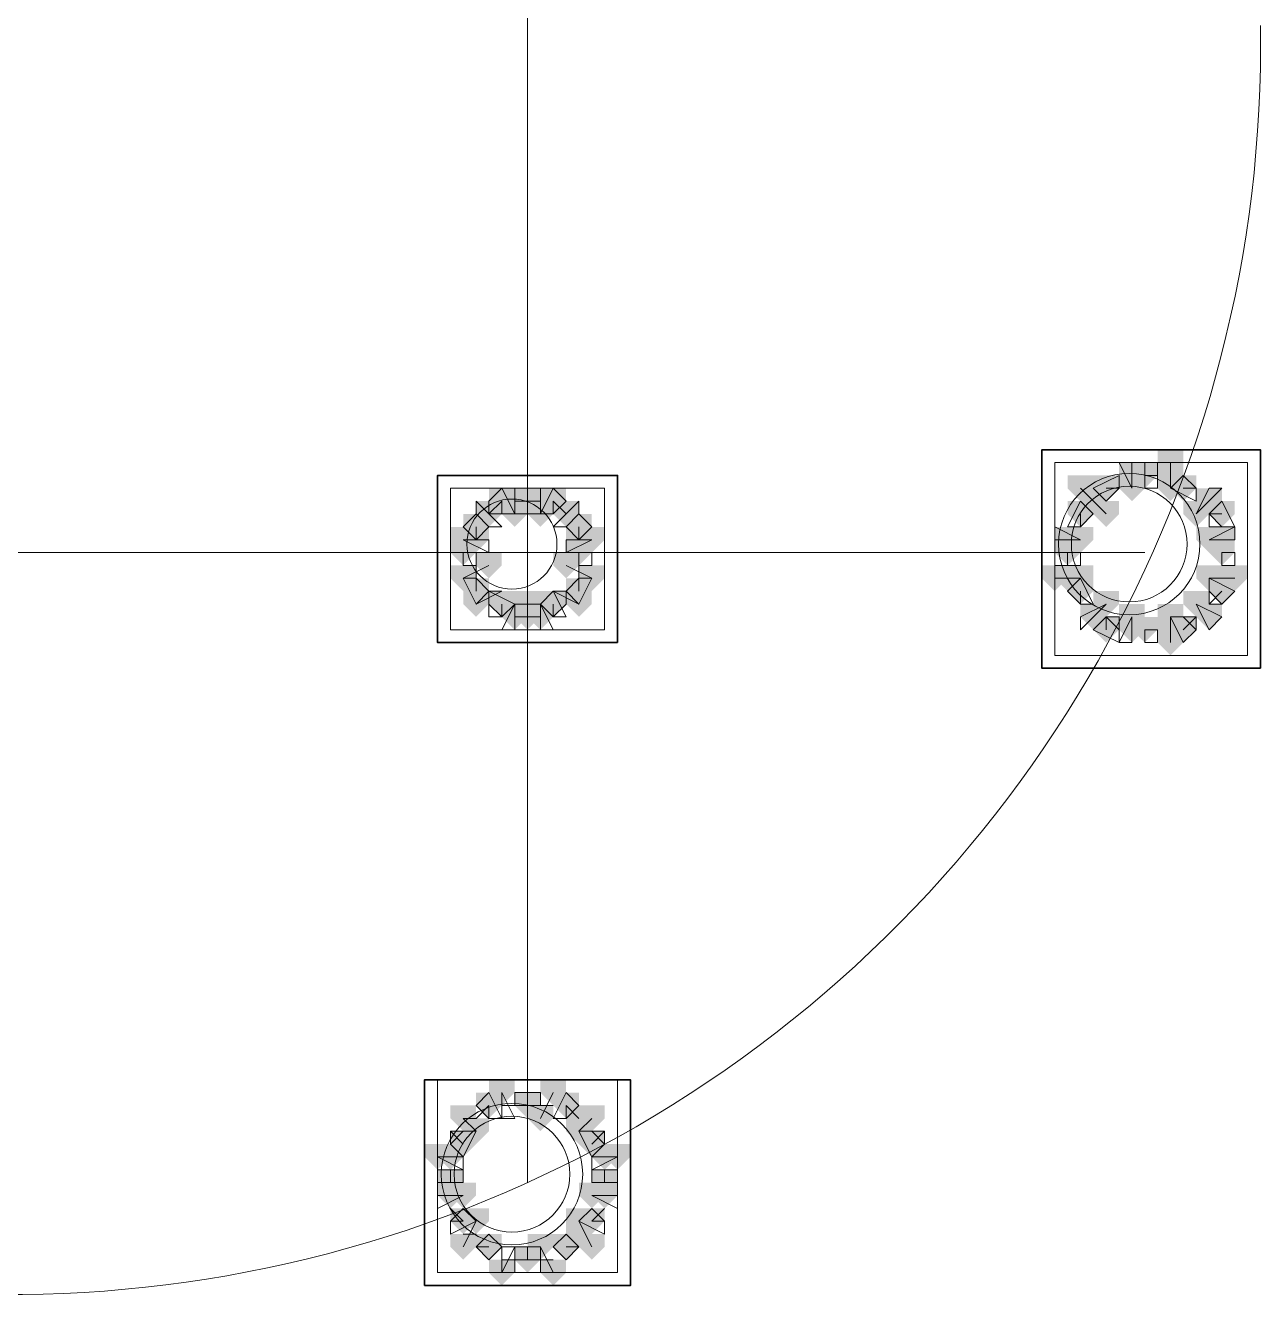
# Model space of a CAD drawing. Header units: millimetres. Extents: x 2315 to 4619, y 1334 to 1897.
# Drawn here: x 3556.15 to 3562.02, y 1548.68 to 1554.71 of the extents above; entities that cross this region are included whole.
import ezdxf

# ---------------------------------------------------------------- set-up
doc = ezdxf.new("R2010")
doc.units = ezdxf.units.MM
for name, color, linetype, true_color in [('PDF_10', 7, 'Continuous', 0x00b85c), ('PDF_AXIS', 7, 'Continuous', 0x00b85c), ('PDF_柱构件', 7, 'Continuous', 0x00b85c), ('PDF_转运站初步方案', 7, 'Continuous', 0x00b85c)]:
    doc.layers.add(name, color=color, linetype=linetype, true_color=true_color)
doc.layers.add('PDF_中心线层', color=1, linetype='Continuous')
doc.layers.add('PDF_粗实线层', color=7, linetype='Continuous')

msp = doc.modelspace()

# ---------------------------------------------------------------- hatches: boundary and pattern name
at = {"layer": 'PDF_10', "transparency": 33554559}
for points in [[(3561.4666, 1552.6298), (3561.4056, 1552.6298), (3561.4056, 1552.5687), (3561.4666, 1552.5076), (3561.5277, 1552.5687), (3561.5277, 1552.6298)], [(3561.4666, 1552.6298), (3561.4056, 1552.6298), (3561.4056, 1552.5687), (3561.4666, 1552.5076), (3561.5277, 1552.5687), (3561.5277, 1552.6298)], [(3561.2834, 1552.5687), (3561.2223, 1552.5687), (3561.2223, 1552.5076), (3561.2834, 1552.4466), (3561.3445, 1552.5076), (3561.3445, 1552.5687)], [(3561.2834, 1552.5687), (3561.2223, 1552.5687), (3561.2223, 1552.5076), (3561.2834, 1552.4466), (3561.3445, 1552.5076), (3561.3445, 1552.5687)], [(3561.2834, 1552.5687), (3561.2223, 1552.5687), (3561.2223, 1552.5076), (3561.2834, 1552.4466), (3561.3445, 1552.5076), (3561.3445, 1552.5687)], [(3561.6499, 1552.5687), (3561.5888, 1552.5687), (3561.5888, 1552.5076), (3561.6499, 1552.4466), (3561.711, 1552.5076), (3561.711, 1552.5687)], [(3561.6499, 1552.5687), (3561.5888, 1552.5687), (3561.5888, 1552.5076), (3561.6499, 1552.4466), (3561.711, 1552.5076), (3561.711, 1552.5687)], [(3558.4126, 1552.5076), (3558.3515, 1552.5076), (3558.3515, 1552.4466), (3558.4126, 1552.3855), (3558.4737, 1552.4466), (3558.4737, 1552.5076)], [(3558.4126, 1552.5076), (3558.3515, 1552.5076), (3558.3515, 1552.4466), (3558.4126, 1552.3855), (3558.4737, 1552.4466), (3558.4737, 1552.5076)], [(3558.5347, 1552.5076), (3558.4737, 1552.5076), (3558.4737, 1552.4466), (3558.5347, 1552.3855), (3558.5958, 1552.4466), (3558.5958, 1552.5076)], [(3558.5347, 1552.5076), (3558.4737, 1552.5076), (3558.4737, 1552.4466), (3558.5347, 1552.3855), (3558.5958, 1552.4466), (3558.5958, 1552.5076)], [(3558.6569, 1552.5076), (3558.5958, 1552.5076), (3558.5958, 1552.4466), (3558.6569, 1552.3855), (3558.718, 1552.4466), (3558.718, 1552.5076)], [(3558.6569, 1552.5076), (3558.5958, 1552.5076), (3558.5958, 1552.4466), (3558.6569, 1552.3855), (3558.718, 1552.4466), (3558.718, 1552.5076)], [(3561.1612, 1552.4466), (3561.1001, 1552.4466), (3561.1001, 1552.3855), (3561.1612, 1552.3244), (3561.2223, 1552.3855), (3561.2223, 1552.4466)], [(3561.1612, 1552.4466), (3561.1001, 1552.4466), (3561.1001, 1552.3855), (3561.1612, 1552.3244), (3561.2223, 1552.3855), (3561.2223, 1552.4466)], [(3561.1612, 1552.4466), (3561.1001, 1552.4466), (3561.1001, 1552.3855), (3561.1612, 1552.3244), (3561.2223, 1552.3855), (3561.2223, 1552.4466)], [(3561.8331, 1552.4466), (3561.772, 1552.4466), (3561.772, 1552.3855), (3561.8331, 1552.3244), (3561.8942, 1552.3855), (3561.8942, 1552.4466)], [(3561.8331, 1552.4466), (3561.772, 1552.4466), (3561.772, 1552.3855), (3561.8331, 1552.3244), (3561.8942, 1552.3855), (3561.8942, 1552.4466)], [(3558.2904, 1552.3855), (3558.2293, 1552.3855), (3558.2293, 1552.3244), (3558.2904, 1552.2633), (3558.3515, 1552.3244), (3558.3515, 1552.3855)], [(3558.2904, 1552.3855), (3558.2293, 1552.3855), (3558.2293, 1552.3244), (3558.2904, 1552.2633), (3558.3515, 1552.3244), (3558.3515, 1552.3855)], [(3558.2904, 1552.3855), (3558.2293, 1552.3855), (3558.2293, 1552.3244), (3558.2904, 1552.2633), (3558.3515, 1552.3244), (3558.3515, 1552.3855)], [(3558.7791, 1552.3855), (3558.718, 1552.3855), (3558.718, 1552.3244), (3558.7791, 1552.2633), (3558.8401, 1552.3244), (3558.8401, 1552.3855)], [(3558.7791, 1552.3855), (3558.718, 1552.3855), (3558.718, 1552.3244), (3558.7791, 1552.2633), (3558.8401, 1552.3244), (3558.8401, 1552.3855)], [(3558.7791, 1552.3855), (3558.718, 1552.3855), (3558.718, 1552.3244), (3558.7791, 1552.2633), (3558.8401, 1552.3244), (3558.8401, 1552.3855)], [(3558.2293, 1552.2633), (3558.1683, 1552.2633), (3558.1683, 1552.2022), (3558.2293, 1552.1412), (3558.2904, 1552.2022), (3558.2904, 1552.2633)], [(3558.2293, 1552.2633), (3558.1683, 1552.2633), (3558.1683, 1552.2022), (3558.2293, 1552.1412), (3558.2904, 1552.2022), (3558.2904, 1552.2633)], [(3558.7791, 1552.2633), (3558.718, 1552.2633), (3558.718, 1552.2022), (3558.7791, 1552.1412), (3558.8401, 1552.2022), (3558.8401, 1552.2633)], [(3558.7791, 1552.2633), (3558.718, 1552.2633), (3558.718, 1552.2022), (3558.7791, 1552.1412), (3558.8401, 1552.2022), (3558.8401, 1552.2633)], [(3561.1001, 1552.2633), (3561.0391, 1552.2633), (3561.0391, 1552.2022), (3561.1001, 1552.1412), (3561.1612, 1552.2022), (3561.1612, 1552.2633)], [(3561.1001, 1552.2633), (3561.0391, 1552.2633), (3561.0391, 1552.2022), (3561.1001, 1552.1412), (3561.1612, 1552.2022), (3561.1612, 1552.2633)], [(3561.8331, 1552.2633), (3561.772, 1552.2633), (3561.772, 1552.2022), (3561.8331, 1552.1412), (3561.8942, 1552.2022), (3561.8942, 1552.2633)], [(3561.8331, 1552.2633), (3561.772, 1552.2633), (3561.772, 1552.2022), (3561.8331, 1552.1412), (3561.8942, 1552.2022), (3561.8942, 1552.2633)], [(3558.2904, 1552.0801), (3558.2293, 1552.0801), (3558.2293, 1552.019), (3558.2904, 1551.9579), (3558.3515, 1552.019), (3558.3515, 1552.0801)], [(3558.2904, 1552.0801), (3558.2293, 1552.0801), (3558.2293, 1552.019), (3558.2904, 1551.9579), (3558.3515, 1552.019), (3558.3515, 1552.0801)], [(3558.7791, 1552.0801), (3558.718, 1552.0801), (3558.718, 1552.019), (3558.7791, 1551.9579), (3558.8401, 1552.019), (3558.8401, 1552.0801)], [(3558.7791, 1552.0801), (3558.718, 1552.0801), (3558.718, 1552.019), (3558.7791, 1551.9579), (3558.8401, 1552.019), (3558.8401, 1552.0801)], [(3561.1612, 1552.0801), (3561.1001, 1552.0801), (3561.1001, 1552.019), (3561.1612, 1551.9579), (3561.2223, 1552.019), (3561.2223, 1552.0801)], [(3561.1612, 1552.0801), (3561.1001, 1552.0801), (3561.1001, 1552.019), (3561.1612, 1551.9579), (3561.2223, 1552.019), (3561.2223, 1552.0801)], [(3561.8331, 1552.0801), (3561.772, 1552.0801), (3561.772, 1552.019), (3561.8331, 1551.9579), (3561.8942, 1552.019), (3561.8942, 1552.0801)], [(3561.8331, 1552.0801), (3561.772, 1552.0801), (3561.772, 1552.019), (3561.8331, 1551.9579), (3561.8942, 1552.019), (3561.8942, 1552.0801)], [(3558.4126, 1552.019), (3558.3515, 1552.019), (3558.3515, 1551.9579), (3558.4126, 1551.8968), (3558.4737, 1551.9579), (3558.4737, 1552.019)], [(3558.4126, 1552.019), (3558.3515, 1552.019), (3558.3515, 1551.9579), (3558.4126, 1551.8968), (3558.4737, 1551.9579), (3558.4737, 1552.019)], [(3558.6569, 1552.019), (3558.5958, 1552.019), (3558.5958, 1551.9579), (3558.6569, 1551.8968), (3558.718, 1551.9579), (3558.718, 1552.019)], [(3558.6569, 1552.019), (3558.5958, 1552.019), (3558.5958, 1551.9579), (3558.6569, 1551.8968), (3558.718, 1551.9579), (3558.718, 1552.019)], [(3558.5347, 1551.9579), (3558.4737, 1551.9579), (3558.4737, 1551.8968), (3558.5347, 1551.8357), (3558.5958, 1551.8968), (3558.5958, 1551.9579)], [(3558.5347, 1551.9579), (3558.4737, 1551.9579), (3558.4737, 1551.8968), (3558.5347, 1551.8357), (3558.5958, 1551.8968), (3558.5958, 1551.9579)], [(3561.2834, 1551.8968), (3561.2223, 1551.8968), (3561.2223, 1551.8357), (3561.2834, 1551.7747), (3561.3445, 1551.8357), (3561.3445, 1551.8968)], [(3561.2834, 1551.8968), (3561.2223, 1551.8968), (3561.2223, 1551.8357), (3561.2834, 1551.7747), (3561.3445, 1551.8357), (3561.3445, 1551.8968)], [(3561.4666, 1551.8968), (3561.4056, 1551.8968), (3561.4056, 1551.8357), (3561.4666, 1551.7747), (3561.5277, 1551.8357), (3561.5277, 1551.8968)], [(3561.4666, 1551.8968), (3561.4056, 1551.8968), (3561.4056, 1551.8357), (3561.4666, 1551.7747), (3561.5277, 1551.8357), (3561.5277, 1551.8968)], [(3561.6499, 1551.8968), (3561.5888, 1551.8968), (3561.5888, 1551.8357), (3561.6499, 1551.7747), (3561.711, 1551.8357), (3561.711, 1551.8968)], [(3561.6499, 1551.8968), (3561.5888, 1551.8968), (3561.5888, 1551.8357), (3561.6499, 1551.7747), (3561.711, 1551.8357), (3561.711, 1551.8968)], [(3558.3515, 1549.6368), (3558.2904, 1549.6368), (3558.2904, 1549.5757), (3558.3515, 1549.5147), (3558.4126, 1549.5757), (3558.4126, 1549.6368)], [(3558.3515, 1549.6368), (3558.2904, 1549.6368), (3558.2904, 1549.5757), (3558.3515, 1549.5147), (3558.4126, 1549.5757), (3558.4126, 1549.6368)], [(3558.5347, 1549.6368), (3558.4737, 1549.6368), (3558.4737, 1549.5757), (3558.5347, 1549.5147), (3558.5958, 1549.5757), (3558.5958, 1549.6368)], [(3558.5347, 1549.6368), (3558.4737, 1549.6368), (3558.4737, 1549.5757), (3558.5347, 1549.5147), (3558.5958, 1549.5757), (3558.5958, 1549.6368)], [(3558.718, 1549.6368), (3558.6569, 1549.6368), (3558.6569, 1549.5757), (3558.718, 1549.5147), (3558.7791, 1549.5757), (3558.7791, 1549.6368)], [(3558.718, 1549.6368), (3558.6569, 1549.6368), (3558.6569, 1549.5757), (3558.718, 1549.5147), (3558.7791, 1549.5757), (3558.7791, 1549.6368)], [(3558.2293, 1549.4536), (3558.1683, 1549.4536), (3558.1683, 1549.3925), (3558.2293, 1549.3314), (3558.2904, 1549.3925), (3558.2904, 1549.4536)], [(3558.2293, 1549.4536), (3558.1683, 1549.4536), (3558.1683, 1549.3925), (3558.2293, 1549.3314), (3558.2904, 1549.3925), (3558.2904, 1549.4536)], [(3558.8401, 1549.4536), (3558.7791, 1549.4536), (3558.7791, 1549.3925), (3558.8401, 1549.3314), (3558.9012, 1549.3925), (3558.9012, 1549.4536)], [(3558.8401, 1549.4536), (3558.7791, 1549.4536), (3558.7791, 1549.3925), (3558.8401, 1549.3314), (3558.9012, 1549.3925), (3558.9012, 1549.4536)], [(3558.1683, 1549.2703), (3558.1072, 1549.2703), (3558.1072, 1549.2093), (3558.1683, 1549.1482), (3558.2293, 1549.2093), (3558.2293, 1549.2703)], [(3558.1683, 1549.2703), (3558.1072, 1549.2703), (3558.1072, 1549.2093), (3558.1683, 1549.1482), (3558.2293, 1549.2093), (3558.2293, 1549.2703)], [(3558.9012, 1549.2703), (3558.8401, 1549.2703), (3558.8401, 1549.2093), (3558.9012, 1549.1482), (3558.9623, 1549.2093), (3558.9623, 1549.2703)], [(3558.9012, 1549.2703), (3558.8401, 1549.2703), (3558.8401, 1549.2093), (3558.9012, 1549.1482), (3558.9623, 1549.2093), (3558.9623, 1549.2703)], [(3558.2293, 1549.0871), (3558.1683, 1549.0871), (3558.1683, 1549.026), (3558.2293, 1548.9649), (3558.2904, 1549.026), (3558.2904, 1549.0871)], [(3558.2293, 1549.0871), (3558.1683, 1549.0871), (3558.1683, 1549.026), (3558.2293, 1548.9649), (3558.2904, 1549.026), (3558.2904, 1549.0871)], [(3558.8401, 1549.0871), (3558.7791, 1549.0871), (3558.7791, 1549.026), (3558.8401, 1548.9649), (3558.9012, 1549.026), (3558.9012, 1549.0871)], [(3558.8401, 1549.0871), (3558.7791, 1549.0871), (3558.7791, 1549.026), (3558.8401, 1548.9649), (3558.9012, 1549.026), (3558.9012, 1549.0871)], [(3558.3515, 1548.9649), (3558.2904, 1548.9649), (3558.2904, 1548.9039), (3558.3515, 1548.8428), (3558.4126, 1548.9039), (3558.4126, 1548.9649)], [(3558.3515, 1548.9649), (3558.2904, 1548.9649), (3558.2904, 1548.9039), (3558.3515, 1548.8428), (3558.4126, 1548.9039), (3558.4126, 1548.9649)], [(3558.3515, 1548.9649), (3558.2904, 1548.9649), (3558.2904, 1548.9039), (3558.3515, 1548.8428), (3558.4126, 1548.9039), (3558.4126, 1548.9649)], [(3558.718, 1548.9649), (3558.6569, 1548.9649), (3558.6569, 1548.9039), (3558.718, 1548.8428), (3558.7791, 1548.9039), (3558.7791, 1548.9649)], [(3558.718, 1548.9649), (3558.6569, 1548.9649), (3558.6569, 1548.9039), (3558.718, 1548.8428), (3558.7791, 1548.9039), (3558.7791, 1548.9649)], [(3558.718, 1548.9649), (3558.6569, 1548.9649), (3558.6569, 1548.9039), (3558.718, 1548.8428), (3558.7791, 1548.9039), (3558.7791, 1548.9649)], [(3558.5347, 1548.9039), (3558.4737, 1548.9039), (3558.4737, 1548.8428), (3558.5347, 1548.7817), (3558.5958, 1548.8428), (3558.5958, 1548.9039)], [(3558.5347, 1548.9039), (3558.4737, 1548.9039), (3558.4737, 1548.8428), (3558.5347, 1548.7817), (3558.5958, 1548.8428), (3558.5958, 1548.9039)]]:
    msp.add_hatch(color=256, dxfattribs=at).paths.add_polyline_path(points)
at = {"layer": 'PDF_柱构件', "transparency": 33554559}
for points in [[(3561.5888, 1552.6909), (3561.5277, 1552.6909), (3561.5277, 1552.6298), (3561.5888, 1552.5687), (3561.6499, 1552.6298), (3561.6499, 1552.6909)], [(3561.4056, 1552.6298), (3561.3445, 1552.6298), (3561.3445, 1552.5687), (3561.4056, 1552.5076), (3561.4666, 1552.5687), (3561.4666, 1552.6298)], [(3561.5888, 1552.6298), (3561.5277, 1552.6298), (3561.5277, 1552.5687), (3561.5888, 1552.5076), (3561.6499, 1552.5687), (3561.6499, 1552.6298)], [(3561.1612, 1552.5687), (3561.1001, 1552.5687), (3561.1001, 1552.5076), (3561.1612, 1552.4466), (3561.2223, 1552.5076), (3561.2223, 1552.5687)], [(3561.4056, 1552.5687), (3561.3445, 1552.5687), (3561.3445, 1552.5076), (3561.4056, 1552.4466), (3561.4666, 1552.5076), (3561.4666, 1552.5687)], [(3561.5888, 1552.5687), (3561.5277, 1552.5687), (3561.5277, 1552.5076), (3561.5888, 1552.4466), (3561.6499, 1552.5076), (3561.6499, 1552.5687)], [(3558.4737, 1552.5076), (3558.4126, 1552.5076), (3558.4126, 1552.4466), (3558.4737, 1552.3855), (3558.5347, 1552.4466), (3558.5347, 1552.5076)], [(3558.5958, 1552.5076), (3558.5347, 1552.5076), (3558.5347, 1552.4466), (3558.5958, 1552.3855), (3558.6569, 1552.4466), (3558.6569, 1552.5076)], [(3561.2223, 1552.5076), (3561.1612, 1552.5076), (3561.1612, 1552.4466), (3561.2223, 1552.3855), (3561.2834, 1552.4466), (3561.2834, 1552.5076)], [(3561.772, 1552.5076), (3561.711, 1552.5076), (3561.711, 1552.4466), (3561.772, 1552.3855), (3561.8331, 1552.4466), (3561.8331, 1552.5076)], [(3558.3515, 1552.4466), (3558.2904, 1552.4466), (3558.2904, 1552.3855), (3558.3515, 1552.3244), (3558.4126, 1552.3855), (3558.4126, 1552.4466)], [(3558.4737, 1552.4466), (3558.4126, 1552.4466), (3558.4126, 1552.3855), (3558.4737, 1552.3244), (3558.5347, 1552.3855), (3558.5347, 1552.4466)], [(3558.5958, 1552.4466), (3558.5347, 1552.4466), (3558.5347, 1552.3855), (3558.5958, 1552.3244), (3558.6569, 1552.3855), (3558.6569, 1552.4466)], [(3558.718, 1552.4466), (3558.6569, 1552.4466), (3558.6569, 1552.3855), (3558.718, 1552.3244), (3558.7791, 1552.3855), (3558.7791, 1552.4466)], [(3561.2834, 1552.4466), (3561.2223, 1552.4466), (3561.2223, 1552.3855), (3561.2834, 1552.3244), (3561.3445, 1552.3855), (3561.3445, 1552.4466)], [(3561.711, 1552.4466), (3561.6499, 1552.4466), (3561.6499, 1552.3855), (3561.711, 1552.3244), (3561.772, 1552.3855), (3561.772, 1552.4466)], [(3558.2293, 1552.3244), (3558.1683, 1552.3244), (3558.1683, 1552.2633), (3558.2293, 1552.2022), (3558.2904, 1552.2633), (3558.2904, 1552.3244)], [(3558.2904, 1552.3244), (3558.2293, 1552.3244), (3558.2293, 1552.2633), (3558.2904, 1552.2022), (3558.3515, 1552.2633), (3558.3515, 1552.3244)], [(3558.7791, 1552.3244), (3558.718, 1552.3244), (3558.718, 1552.2633), (3558.7791, 1552.2022), (3558.8401, 1552.2633), (3558.8401, 1552.3244)], [(3558.8401, 1552.3244), (3558.7791, 1552.3244), (3558.7791, 1552.2633), (3558.8401, 1552.2022), (3558.9012, 1552.2633), (3558.9012, 1552.3244)], [(3561.1001, 1552.3244), (3561.0391, 1552.3244), (3561.0391, 1552.2633), (3561.1001, 1552.2022), (3561.1612, 1552.2633), (3561.1612, 1552.3244)], [(3561.1612, 1552.3244), (3561.1001, 1552.3244), (3561.1001, 1552.2633), (3561.1612, 1552.2022), (3561.2223, 1552.2633), (3561.2223, 1552.3244)], [(3561.772, 1552.3244), (3561.711, 1552.3244), (3561.711, 1552.2633), (3561.772, 1552.2022), (3561.8331, 1552.2633), (3561.8331, 1552.3244)], [(3561.8331, 1552.3244), (3561.772, 1552.3244), (3561.772, 1552.2633), (3561.8331, 1552.2022), (3561.8942, 1552.2633), (3561.8942, 1552.3244)], [(3558.3515, 1552.2022), (3558.2904, 1552.2022), (3558.2904, 1552.1412), (3558.3515, 1552.0801), (3558.4126, 1552.1412), (3558.4126, 1552.2022)], [(3558.718, 1552.2022), (3558.6569, 1552.2022), (3558.6569, 1552.1412), (3558.718, 1552.0801), (3558.7791, 1552.1412), (3558.7791, 1552.2022)], [(3558.2293, 1552.1412), (3558.1683, 1552.1412), (3558.1683, 1552.0801), (3558.2293, 1552.019), (3558.2904, 1552.0801), (3558.2904, 1552.1412)], [(3558.8401, 1552.1412), (3558.7791, 1552.1412), (3558.7791, 1552.0801), (3558.8401, 1552.019), (3558.9012, 1552.0801), (3558.9012, 1552.1412)], [(3561.0391, 1552.1412), (3560.978, 1552.1412), (3560.978, 1552.0801), (3561.0391, 1552.019), (3561.1001, 1552.0801), (3561.1001, 1552.1412)], [(3561.1001, 1552.1412), (3561.0391, 1552.1412), (3561.0391, 1552.0801), (3561.1001, 1552.019), (3561.1612, 1552.0801), (3561.1612, 1552.1412)], [(3561.1612, 1552.1412), (3561.1001, 1552.1412), (3561.1001, 1552.0801), (3561.1612, 1552.019), (3561.2223, 1552.0801), (3561.2223, 1552.1412)], [(3561.772, 1552.1412), (3561.711, 1552.1412), (3561.711, 1552.0801), (3561.772, 1552.019), (3561.8331, 1552.0801), (3561.8331, 1552.1412)], [(3561.8331, 1552.1412), (3561.772, 1552.1412), (3561.772, 1552.0801), (3561.8331, 1552.019), (3561.8942, 1552.0801), (3561.8942, 1552.1412)], [(3561.8942, 1552.1412), (3561.8331, 1552.1412), (3561.8331, 1552.0801), (3561.8942, 1552.019), (3561.9553, 1552.0801), (3561.9553, 1552.1412)], [(3558.2904, 1552.019), (3558.2293, 1552.019), (3558.2293, 1551.9579), (3558.2904, 1551.8968), (3558.3515, 1551.9579), (3558.3515, 1552.019)], [(3558.4737, 1552.019), (3558.4126, 1552.019), (3558.4126, 1551.9579), (3558.4737, 1551.8968), (3558.5347, 1551.9579), (3558.5347, 1552.019)], [(3558.5958, 1552.019), (3558.5347, 1552.019), (3558.5347, 1551.9579), (3558.5958, 1551.8968), (3558.6569, 1551.9579), (3558.6569, 1552.019)], [(3558.7791, 1552.019), (3558.718, 1552.019), (3558.718, 1551.9579), (3558.7791, 1551.8968), (3558.8401, 1551.9579), (3558.8401, 1552.019)], [(3561.2834, 1552.019), (3561.2223, 1552.019), (3561.2223, 1551.9579), (3561.2834, 1551.8968), (3561.3445, 1551.9579), (3561.3445, 1552.019)], [(3561.711, 1552.019), (3561.6499, 1552.019), (3561.6499, 1551.9579), (3561.711, 1551.8968), (3561.772, 1551.9579), (3561.772, 1552.019)], [(3558.4737, 1551.9579), (3558.4126, 1551.9579), (3558.4126, 1551.8968), (3558.4737, 1551.8357), (3558.5347, 1551.8968), (3558.5347, 1551.9579)], [(3558.5958, 1551.9579), (3558.5347, 1551.9579), (3558.5347, 1551.8968), (3558.5958, 1551.8357), (3558.6569, 1551.8968), (3558.6569, 1551.9579)], [(3561.2223, 1551.9579), (3561.1612, 1551.9579), (3561.1612, 1551.8968), (3561.2223, 1551.8357), (3561.2834, 1551.8968), (3561.2834, 1551.9579)], [(3561.4056, 1551.9579), (3561.3445, 1551.9579), (3561.3445, 1551.8968), (3561.4056, 1551.8357), (3561.4666, 1551.8968), (3561.4666, 1551.9579)], [(3561.5888, 1551.9579), (3561.5277, 1551.9579), (3561.5277, 1551.8968), (3561.5888, 1551.8357), (3561.6499, 1551.8968), (3561.6499, 1551.9579)], [(3561.772, 1551.9579), (3561.711, 1551.9579), (3561.711, 1551.8968), (3561.772, 1551.8357), (3561.8331, 1551.8968), (3561.8331, 1551.9579)], [(3561.4056, 1551.8968), (3561.3445, 1551.8968), (3561.3445, 1551.8357), (3561.4056, 1551.7747), (3561.4666, 1551.8357), (3561.4666, 1551.8968)], [(3561.5888, 1551.8968), (3561.5277, 1551.8968), (3561.5277, 1551.8357), (3561.5888, 1551.7747), (3561.6499, 1551.8357), (3561.6499, 1551.8968)], [(3561.5888, 1551.8357), (3561.5277, 1551.8357), (3561.5277, 1551.7747), (3561.5888, 1551.7136), (3561.6499, 1551.7747), (3561.6499, 1551.8357)], [(3558.4126, 1549.6979), (3558.3515, 1549.6979), (3558.3515, 1549.6368), (3558.4126, 1549.5757), (3558.4737, 1549.6368), (3558.4737, 1549.6979)], [(3558.6569, 1549.6979), (3558.5958, 1549.6979), (3558.5958, 1549.6368), (3558.6569, 1549.5757), (3558.718, 1549.6368), (3558.718, 1549.6979)], [(3558.2293, 1549.5757), (3558.1683, 1549.5757), (3558.1683, 1549.5147), (3558.2293, 1549.4536), (3558.2904, 1549.5147), (3558.2904, 1549.5757)], [(3558.5958, 1549.5757), (3558.5347, 1549.5757), (3558.5347, 1549.5147), (3558.5958, 1549.4536), (3558.6569, 1549.5147), (3558.6569, 1549.5757)], [(3558.7791, 1549.5757), (3558.718, 1549.5757), (3558.718, 1549.5147), (3558.7791, 1549.4536), (3558.8401, 1549.5147), (3558.8401, 1549.5757)], [(3558.8401, 1549.5757), (3558.7791, 1549.5757), (3558.7791, 1549.5147), (3558.8401, 1549.4536), (3558.9012, 1549.5147), (3558.9012, 1549.5757)], [(3558.2904, 1549.5147), (3558.2293, 1549.5147), (3558.2293, 1549.4536), (3558.2904, 1549.3925), (3558.3515, 1549.4536), (3558.3515, 1549.5147)], [(3558.7791, 1549.5147), (3558.718, 1549.5147), (3558.718, 1549.4536), (3558.7791, 1549.3925), (3558.8401, 1549.4536), (3558.8401, 1549.5147)], [(3558.1072, 1549.3925), (3558.0461, 1549.3925), (3558.0461, 1549.3314), (3558.1072, 1549.2703), (3558.1683, 1549.3314), (3558.1683, 1549.3925)], [(3558.1683, 1549.3925), (3558.1072, 1549.3925), (3558.1072, 1549.3314), (3558.1683, 1549.2703), (3558.2293, 1549.3314), (3558.2293, 1549.3925)], [(3558.9012, 1549.3925), (3558.8401, 1549.3925), (3558.8401, 1549.3314), (3558.9012, 1549.2703), (3558.9623, 1549.3314), (3558.9623, 1549.3925)], [(3558.9623, 1549.3925), (3558.9012, 1549.3925), (3558.9012, 1549.3314), (3558.9623, 1549.2703), (3559.0234, 1549.3314), (3559.0234, 1549.3925)], [(3558.1683, 1549.2093), (3558.1072, 1549.2093), (3558.1072, 1549.1482), (3558.1683, 1549.0871), (3558.2293, 1549.1482), (3558.2293, 1549.2093)], [(3558.2293, 1549.2093), (3558.1683, 1549.2093), (3558.1683, 1549.1482), (3558.2293, 1549.0871), (3558.2904, 1549.1482), (3558.2904, 1549.2093)], [(3558.8401, 1549.2093), (3558.7791, 1549.2093), (3558.7791, 1549.1482), (3558.8401, 1549.0871), (3558.9012, 1549.1482), (3558.9012, 1549.2093)], [(3558.9012, 1549.2093), (3558.8401, 1549.2093), (3558.8401, 1549.1482), (3558.9012, 1549.0871), (3558.9623, 1549.1482), (3558.9623, 1549.2093)], [(3558.2904, 1549.0871), (3558.2293, 1549.0871), (3558.2293, 1549.026), (3558.2904, 1548.9649), (3558.3515, 1549.026), (3558.3515, 1549.0871)], [(3558.7791, 1549.0871), (3558.718, 1549.0871), (3558.718, 1549.026), (3558.7791, 1548.9649), (3558.8401, 1549.026), (3558.8401, 1549.0871)], [(3558.7791, 1549.026), (3558.718, 1549.026), (3558.718, 1548.9649), (3558.7791, 1548.9039), (3558.8401, 1548.9649), (3558.8401, 1549.026)], [(3558.2293, 1548.9649), (3558.1683, 1548.9649), (3558.1683, 1548.9039), (3558.2293, 1548.8428), (3558.2904, 1548.9039), (3558.2904, 1548.9649)], [(3558.5958, 1548.9649), (3558.5347, 1548.9649), (3558.5347, 1548.9039), (3558.5958, 1548.8428), (3558.6569, 1548.9039), (3558.6569, 1548.9649)], [(3558.8401, 1548.9649), (3558.7791, 1548.9649), (3558.7791, 1548.9039), (3558.8401, 1548.8428), (3558.9012, 1548.9039), (3558.9012, 1548.9649)], [(3558.4126, 1548.8428), (3558.3515, 1548.8428), (3558.3515, 1548.7817), (3558.4126, 1548.7206), (3558.4737, 1548.7817), (3558.4737, 1548.8428)], [(3558.6569, 1548.8428), (3558.5958, 1548.8428), (3558.5958, 1548.7817), (3558.6569, 1548.7206), (3558.718, 1548.7817), (3558.718, 1548.8428)]]:
    msp.add_hatch(color=256, dxfattribs=at).paths.add_polyline_path(points)
at = {"layer": 'PDF_转运站初步方案', "transparency": 33554559}
for points in [[(3561.4666, 1552.6298), (3561.4056, 1552.6298), (3561.4056, 1552.5687), (3561.4666, 1552.5076), (3561.5277, 1552.5687), (3561.5277, 1552.6298)], [(3561.4666, 1552.6298), (3561.4056, 1552.6298), (3561.4056, 1552.5687), (3561.4666, 1552.5076), (3561.5277, 1552.5687), (3561.5277, 1552.6298)], [(3561.2834, 1552.5687), (3561.2223, 1552.5687), (3561.2223, 1552.5076), (3561.2834, 1552.4466), (3561.3445, 1552.5076), (3561.3445, 1552.5687)], [(3561.2834, 1552.5687), (3561.2223, 1552.5687), (3561.2223, 1552.5076), (3561.2834, 1552.4466), (3561.3445, 1552.5076), (3561.3445, 1552.5687)], [(3561.6499, 1552.5687), (3561.5888, 1552.5687), (3561.5888, 1552.5076), (3561.6499, 1552.4466), (3561.711, 1552.5076), (3561.711, 1552.5687)], [(3561.6499, 1552.5687), (3561.5888, 1552.5687), (3561.5888, 1552.5076), (3561.6499, 1552.4466), (3561.711, 1552.5076), (3561.711, 1552.5687)], [(3558.4126, 1552.5076), (3558.3515, 1552.5076), (3558.3515, 1552.4466), (3558.4126, 1552.3855), (3558.4737, 1552.4466), (3558.4737, 1552.5076)], [(3558.4126, 1552.5076), (3558.3515, 1552.5076), (3558.3515, 1552.4466), (3558.4126, 1552.3855), (3558.4737, 1552.4466), (3558.4737, 1552.5076)], [(3558.5347, 1552.5076), (3558.4737, 1552.5076), (3558.4737, 1552.4466), (3558.5347, 1552.3855), (3558.5958, 1552.4466), (3558.5958, 1552.5076)], [(3558.5347, 1552.5076), (3558.4737, 1552.5076), (3558.4737, 1552.4466), (3558.5347, 1552.3855), (3558.5958, 1552.4466), (3558.5958, 1552.5076)], [(3558.6569, 1552.5076), (3558.5958, 1552.5076), (3558.5958, 1552.4466), (3558.6569, 1552.3855), (3558.718, 1552.4466), (3558.718, 1552.5076)], [(3558.6569, 1552.5076), (3558.5958, 1552.5076), (3558.5958, 1552.4466), (3558.6569, 1552.3855), (3558.718, 1552.4466), (3558.718, 1552.5076)], [(3561.1612, 1552.4466), (3561.1001, 1552.4466), (3561.1001, 1552.3855), (3561.1612, 1552.3244), (3561.2223, 1552.3855), (3561.2223, 1552.4466)], [(3561.1612, 1552.4466), (3561.1001, 1552.4466), (3561.1001, 1552.3855), (3561.1612, 1552.3244), (3561.2223, 1552.3855), (3561.2223, 1552.4466)], [(3561.8331, 1552.4466), (3561.772, 1552.4466), (3561.772, 1552.3855), (3561.8331, 1552.3244), (3561.8942, 1552.3855), (3561.8942, 1552.4466)], [(3561.8331, 1552.4466), (3561.772, 1552.4466), (3561.772, 1552.3855), (3561.8331, 1552.3244), (3561.8942, 1552.3855), (3561.8942, 1552.4466)], [(3558.2904, 1552.3855), (3558.2293, 1552.3855), (3558.2293, 1552.3244), (3558.2904, 1552.2633), (3558.3515, 1552.3244), (3558.3515, 1552.3855)], [(3558.2904, 1552.3855), (3558.2293, 1552.3855), (3558.2293, 1552.3244), (3558.2904, 1552.2633), (3558.3515, 1552.3244), (3558.3515, 1552.3855)], [(3558.7791, 1552.3855), (3558.718, 1552.3855), (3558.718, 1552.3244), (3558.7791, 1552.2633), (3558.8401, 1552.3244), (3558.8401, 1552.3855)], [(3558.7791, 1552.3855), (3558.718, 1552.3855), (3558.718, 1552.3244), (3558.7791, 1552.2633), (3558.8401, 1552.3244), (3558.8401, 1552.3855)], [(3558.2293, 1552.2633), (3558.1683, 1552.2633), (3558.1683, 1552.2022), (3558.2293, 1552.1412), (3558.2904, 1552.2022), (3558.2904, 1552.2633)], [(3558.2293, 1552.2633), (3558.1683, 1552.2633), (3558.1683, 1552.2022), (3558.2293, 1552.1412), (3558.2904, 1552.2022), (3558.2904, 1552.2633)], [(3558.7791, 1552.2633), (3558.718, 1552.2633), (3558.718, 1552.2022), (3558.7791, 1552.1412), (3558.8401, 1552.2022), (3558.8401, 1552.2633)], [(3558.7791, 1552.2633), (3558.718, 1552.2633), (3558.718, 1552.2022), (3558.7791, 1552.1412), (3558.8401, 1552.2022), (3558.8401, 1552.2633)], [(3561.1001, 1552.2633), (3561.0391, 1552.2633), (3561.0391, 1552.2022), (3561.1001, 1552.1412), (3561.1612, 1552.2022), (3561.1612, 1552.2633)], [(3561.1001, 1552.2633), (3561.0391, 1552.2633), (3561.0391, 1552.2022), (3561.1001, 1552.1412), (3561.1612, 1552.2022), (3561.1612, 1552.2633)], [(3561.8331, 1552.2633), (3561.772, 1552.2633), (3561.772, 1552.2022), (3561.8331, 1552.1412), (3561.8942, 1552.2022), (3561.8942, 1552.2633)], [(3561.8331, 1552.2633), (3561.772, 1552.2633), (3561.772, 1552.2022), (3561.8331, 1552.1412), (3561.8942, 1552.2022), (3561.8942, 1552.2633)], [(3558.2904, 1552.0801), (3558.2293, 1552.0801), (3558.2293, 1552.019), (3558.2904, 1551.9579), (3558.3515, 1552.019), (3558.3515, 1552.0801)], [(3558.2904, 1552.0801), (3558.2293, 1552.0801), (3558.2293, 1552.019), (3558.2904, 1551.9579), (3558.3515, 1552.019), (3558.3515, 1552.0801)], [(3558.7791, 1552.0801), (3558.718, 1552.0801), (3558.718, 1552.019), (3558.7791, 1551.9579), (3558.8401, 1552.019), (3558.8401, 1552.0801)], [(3558.7791, 1552.0801), (3558.718, 1552.0801), (3558.718, 1552.019), (3558.7791, 1551.9579), (3558.8401, 1552.019), (3558.8401, 1552.0801)], [(3561.1612, 1552.0801), (3561.1001, 1552.0801), (3561.1001, 1552.019), (3561.1612, 1551.9579), (3561.2223, 1552.019), (3561.2223, 1552.0801)], [(3561.1612, 1552.0801), (3561.1001, 1552.0801), (3561.1001, 1552.019), (3561.1612, 1551.9579), (3561.2223, 1552.019), (3561.2223, 1552.0801)], [(3561.8331, 1552.0801), (3561.772, 1552.0801), (3561.772, 1552.019), (3561.8331, 1551.9579), (3561.8942, 1552.019), (3561.8942, 1552.0801)], [(3561.8331, 1552.0801), (3561.772, 1552.0801), (3561.772, 1552.019), (3561.8331, 1551.9579), (3561.8942, 1552.019), (3561.8942, 1552.0801)], [(3558.4126, 1552.019), (3558.3515, 1552.019), (3558.3515, 1551.9579), (3558.4126, 1551.8968), (3558.4737, 1551.9579), (3558.4737, 1552.019)], [(3558.4126, 1552.019), (3558.3515, 1552.019), (3558.3515, 1551.9579), (3558.4126, 1551.8968), (3558.4737, 1551.9579), (3558.4737, 1552.019)], [(3558.6569, 1552.019), (3558.5958, 1552.019), (3558.5958, 1551.9579), (3558.6569, 1551.8968), (3558.718, 1551.9579), (3558.718, 1552.019)], [(3558.6569, 1552.019), (3558.5958, 1552.019), (3558.5958, 1551.9579), (3558.6569, 1551.8968), (3558.718, 1551.9579), (3558.718, 1552.019)], [(3558.5347, 1551.9579), (3558.4737, 1551.9579), (3558.4737, 1551.8968), (3558.5347, 1551.8357), (3558.5958, 1551.8968), (3558.5958, 1551.9579)], [(3558.5347, 1551.9579), (3558.4737, 1551.9579), (3558.4737, 1551.8968), (3558.5347, 1551.8357), (3558.5958, 1551.8968), (3558.5958, 1551.9579)], [(3561.2834, 1551.8968), (3561.2223, 1551.8968), (3561.2223, 1551.8357), (3561.2834, 1551.7747), (3561.3445, 1551.8357), (3561.3445, 1551.8968)], [(3561.2834, 1551.8968), (3561.2223, 1551.8968), (3561.2223, 1551.8357), (3561.2834, 1551.7747), (3561.3445, 1551.8357), (3561.3445, 1551.8968)], [(3561.4666, 1551.8968), (3561.4056, 1551.8968), (3561.4056, 1551.8357), (3561.4666, 1551.7747), (3561.5277, 1551.8357), (3561.5277, 1551.8968)], [(3561.4666, 1551.8968), (3561.4056, 1551.8968), (3561.4056, 1551.8357), (3561.4666, 1551.7747), (3561.5277, 1551.8357), (3561.5277, 1551.8968)], [(3561.6499, 1551.8968), (3561.5888, 1551.8968), (3561.5888, 1551.8357), (3561.6499, 1551.7747), (3561.711, 1551.8357), (3561.711, 1551.8968)], [(3561.6499, 1551.8968), (3561.5888, 1551.8968), (3561.5888, 1551.8357), (3561.6499, 1551.7747), (3561.711, 1551.8357), (3561.711, 1551.8968)], [(3558.3515, 1549.6368), (3558.2904, 1549.6368), (3558.2904, 1549.5757), (3558.3515, 1549.5147), (3558.4126, 1549.5757), (3558.4126, 1549.6368)], [(3558.3515, 1549.6368), (3558.2904, 1549.6368), (3558.2904, 1549.5757), (3558.3515, 1549.5147), (3558.4126, 1549.5757), (3558.4126, 1549.6368)], [(3558.5347, 1549.6368), (3558.4737, 1549.6368), (3558.4737, 1549.5757), (3558.5347, 1549.5147), (3558.5958, 1549.5757), (3558.5958, 1549.6368)], [(3558.5347, 1549.6368), (3558.4737, 1549.6368), (3558.4737, 1549.5757), (3558.5347, 1549.5147), (3558.5958, 1549.5757), (3558.5958, 1549.6368)], [(3558.718, 1549.6368), (3558.6569, 1549.6368), (3558.6569, 1549.5757), (3558.718, 1549.5147), (3558.7791, 1549.5757), (3558.7791, 1549.6368)], [(3558.718, 1549.6368), (3558.6569, 1549.6368), (3558.6569, 1549.5757), (3558.718, 1549.5147), (3558.7791, 1549.5757), (3558.7791, 1549.6368)], [(3558.2293, 1549.4536), (3558.1683, 1549.4536), (3558.1683, 1549.3925), (3558.2293, 1549.3314), (3558.2904, 1549.3925), (3558.2904, 1549.4536)], [(3558.2293, 1549.4536), (3558.1683, 1549.4536), (3558.1683, 1549.3925), (3558.2293, 1549.3314), (3558.2904, 1549.3925), (3558.2904, 1549.4536)], [(3558.8401, 1549.4536), (3558.7791, 1549.4536), (3558.7791, 1549.3925), (3558.8401, 1549.3314), (3558.9012, 1549.3925), (3558.9012, 1549.4536)], [(3558.8401, 1549.4536), (3558.7791, 1549.4536), (3558.7791, 1549.3925), (3558.8401, 1549.3314), (3558.9012, 1549.3925), (3558.9012, 1549.4536)], [(3558.1683, 1549.2703), (3558.1072, 1549.2703), (3558.1072, 1549.2093), (3558.1683, 1549.1482), (3558.2293, 1549.2093), (3558.2293, 1549.2703)], [(3558.1683, 1549.2703), (3558.1072, 1549.2703), (3558.1072, 1549.2093), (3558.1683, 1549.1482), (3558.2293, 1549.2093), (3558.2293, 1549.2703)], [(3558.9012, 1549.2703), (3558.8401, 1549.2703), (3558.8401, 1549.2093), (3558.9012, 1549.1482), (3558.9623, 1549.2093), (3558.9623, 1549.2703)], [(3558.9012, 1549.2703), (3558.8401, 1549.2703), (3558.8401, 1549.2093), (3558.9012, 1549.1482), (3558.9623, 1549.2093), (3558.9623, 1549.2703)], [(3558.2293, 1549.0871), (3558.1683, 1549.0871), (3558.1683, 1549.026), (3558.2293, 1548.9649), (3558.2904, 1549.026), (3558.2904, 1549.0871)], [(3558.2293, 1549.0871), (3558.1683, 1549.0871), (3558.1683, 1549.026), (3558.2293, 1548.9649), (3558.2904, 1549.026), (3558.2904, 1549.0871)], [(3558.8401, 1549.0871), (3558.7791, 1549.0871), (3558.7791, 1549.026), (3558.8401, 1548.9649), (3558.9012, 1549.026), (3558.9012, 1549.0871)], [(3558.8401, 1549.0871), (3558.7791, 1549.0871), (3558.7791, 1549.026), (3558.8401, 1548.9649), (3558.9012, 1549.026), (3558.9012, 1549.0871)], [(3558.3515, 1548.9649), (3558.2904, 1548.9649), (3558.2904, 1548.9039), (3558.3515, 1548.8428), (3558.4126, 1548.9039), (3558.4126, 1548.9649)], [(3558.3515, 1548.9649), (3558.2904, 1548.9649), (3558.2904, 1548.9039), (3558.3515, 1548.8428), (3558.4126, 1548.9039), (3558.4126, 1548.9649)], [(3558.718, 1548.9649), (3558.6569, 1548.9649), (3558.6569, 1548.9039), (3558.718, 1548.8428), (3558.7791, 1548.9039), (3558.7791, 1548.9649)], [(3558.718, 1548.9649), (3558.6569, 1548.9649), (3558.6569, 1548.9039), (3558.718, 1548.8428), (3558.7791, 1548.9039), (3558.7791, 1548.9649)], [(3558.5347, 1548.9039), (3558.4737, 1548.9039), (3558.4737, 1548.8428), (3558.5347, 1548.7817), (3558.5958, 1548.8428), (3558.5958, 1548.9039)], [(3558.5347, 1548.9039), (3558.4737, 1548.9039), (3558.4737, 1548.8428), (3558.5347, 1548.7817), (3558.5958, 1548.8428), (3558.5958, 1548.9039)]]:
    msp.add_hatch(color=256, dxfattribs=at).paths.add_polyline_path(points)

# ---------------------------------------------------------------- linework, layer by layer
at = {"layer": 'PDF_10', "lineweight": 18}
for points in [[(3561.4666, 1552.5076), (3561.4666, 1552.5687), (3561.5277, 1552.5687)], [(3558.5347, 1552.4466), (3558.5347, 1552.5076)], [(3561.2834, 1552.5076), (3561.3445, 1552.5076)], [(3561.711, 1552.5076), (3561.6499, 1552.5076), (3561.711, 1552.5076)], [(3558.3515, 1552.3855), (3558.4126, 1552.4466), (3558.4126, 1552.3855)], [(3558.4737, 1552.4466), (3558.5958, 1552.4466)], [(3558.6569, 1552.3855), (3558.6569, 1552.4466), (3558.718, 1552.3855)], [(3561.1612, 1552.3244), (3561.1612, 1552.3855)], [(3561.8331, 1552.3855), (3561.772, 1552.3855), (3561.8331, 1552.3244)], [(3558.2904, 1552.2633), (3558.2904, 1552.3244)], [(3558.7791, 1552.3244), (3558.7791, 1552.2633)], [(3558.2293, 1552.1412), (3558.2293, 1552.2022), (3558.2904, 1552.2022)], [(3558.8401, 1552.2022), (3558.7791, 1552.2022), (3558.7791, 1552.1412)], [(3561.1001, 1552.1412), (3561.1001, 1552.2022), (3561.1612, 1552.2022)], [(3561.8942, 1552.2022), (3561.8331, 1552.2022), (3561.8331, 1552.1412)], [(3558.2904, 1552.019), (3558.2904, 1552.0801), (3558.2904, 1552.019)], [(3558.7791, 1552.019), (3558.7791, 1552.0801), (3558.7791, 1552.019)], [(3561.1612, 1551.9579), (3561.1612, 1552.019), (3561.1612, 1551.9579)], [(3561.8331, 1552.019), (3561.772, 1551.9579)], [(3561.772, 1552.019), (3561.8331, 1551.9579)], [(3558.4126, 1551.9579), (3558.4126, 1551.8968), (3558.3515, 1551.9579)], [(3558.5347, 1551.9579), (3558.5347, 1551.8968)], [(3558.718, 1551.9579), (3558.6569, 1551.8968), (3558.6569, 1551.9579)], [(3558.5958, 1551.8968), (3558.4737, 1551.8968)], [(3561.3445, 1551.8357), (3561.2834, 1551.8968), (3561.2834, 1551.8357)], [(3561.711, 1551.8968), (3561.6499, 1551.8357)], [(3561.6499, 1551.8968), (3561.711, 1551.8357)], [(3561.5277, 1551.8357), (3561.4666, 1551.8357), (3561.4666, 1551.7747)], [(3558.5347, 1549.5757), (3558.5347, 1549.6368)], [(3558.3515, 1549.5147), (3558.3515, 1549.5757), (3558.2904, 1549.5147)], [(3558.5958, 1549.5757), (3558.4737, 1549.5757)], [(3558.7791, 1549.5147), (3558.718, 1549.5757), (3558.718, 1549.5147)], [(3558.2293, 1549.4536), (3558.1683, 1549.3925)], [(3558.2293, 1549.3925), (3558.1683, 1549.4536)], [(3558.9012, 1549.3925), (3558.8401, 1549.4536)], [(3558.8401, 1549.3925), (3558.9012, 1549.4536)], [(3558.1683, 1549.2703), (3558.1683, 1549.2093), (3558.1072, 1549.2093)], [(3558.9623, 1549.2093), (3558.9012, 1549.2093), (3558.9012, 1549.2703)], [(3558.1683, 1549.0871), (3558.2293, 1549.026), (3558.1683, 1549.026)], [(3558.9012, 1549.026), (3558.8401, 1549.026), (3558.9012, 1549.0871)], [(3558.2904, 1548.9039), (3558.3515, 1548.9039)], [(3558.5347, 1548.9039), (3558.5347, 1548.8428)], [(3558.718, 1548.9039), (3558.7791, 1548.9039)], [(3558.4737, 1548.8428), (3558.5958, 1548.8428)]]:
    msp.add_lwpolyline(points, dxfattribs=at)
at = {"layer": 'PDF_AXIS', "lineweight": 18}
for points in [[(3561.9553, 1551.7136), (3561.9553, 1552.6298), (3561.0391, 1552.6298), (3561.0391, 1551.7136)], [(3558.9012, 1551.8357), (3558.9012, 1552.5076), (3558.1683, 1552.5076), (3558.1683, 1551.8357)], [(3558.1072, 1548.7817), (3558.1072, 1549.6979), (3558.9623, 1549.6979), (3558.9623, 1548.7817)]]:
    msp.add_lwpolyline(points, close=True, dxfattribs=at)
at = {"layer": 'PDF_中心线层', "color": 112, "lineweight": 18, "true_color": 0x00b85c}
for points in [[(3558.5347, 1549.2093), (3558.5347, 1560.1428)], [(3550.5942, 1552.2022), (3561.4666, 1552.2022)]]:
    msp.add_lwpolyline(points, dxfattribs=at)
msp.add_arc((3556.078, 1554.6164), 5.939, 239.20546, 0.87023, dxfattribs=at)
at = {"layer": 'PDF_柱构件', "lineweight": 18}
for points in [[(3561.3445, 1552.6298), (3561.4056, 1552.5076), (3561.4056, 1552.6298)], [(3561.4666, 1552.5076), (3561.5277, 1552.5076), (3561.5277, 1552.6298), (3561.4666, 1552.6298)], [(3561.5888, 1552.6298), (3561.5888, 1552.5076)], [(3561.2834, 1552.4466), (3561.3445, 1552.5076), (3561.3445, 1552.5687), (3561.2223, 1552.5076)], [(3561.5888, 1552.5076), (3561.711, 1552.4466), (3561.711, 1552.5076), (3561.6499, 1552.5687)], [(3558.3515, 1552.3855), (3558.4737, 1552.3855), (3558.4126, 1552.5076), (3558.3515, 1552.4466)], [(3558.4126, 1552.5076), (3558.4737, 1552.3855), (3558.4737, 1552.5076)], [(3558.4737, 1552.3855), (3558.5958, 1552.3855), (3558.5958, 1552.5076), (3558.4737, 1552.5076)], [(3558.5958, 1552.5076), (3558.5958, 1552.3855), (3558.6569, 1552.5076)], [(3558.5958, 1552.3855), (3558.6569, 1552.3855), (3558.718, 1552.4466), (3558.6569, 1552.5076)], [(3561.1612, 1552.5076), (3561.2834, 1552.3855)], [(3561.772, 1552.5076), (3561.711, 1552.3855), (3561.8331, 1552.5076)], [(3558.2904, 1552.3855), (3558.3515, 1552.3244), (3558.4126, 1552.3244), (3558.2904, 1552.4466)], [(3558.7791, 1552.4466), (3558.6569, 1552.3244), (3558.718, 1552.3244), (3558.7791, 1552.3855)], [(3561.1612, 1552.3244), (3561.2223, 1552.3855), (3561.1612, 1552.4466), (3561.1001, 1552.3244)], [(3561.772, 1552.3855), (3561.772, 1552.3244), (3561.8942, 1552.3244), (3561.8331, 1552.4466)], [(3558.2904, 1552.2633), (3558.3515, 1552.3244), (3558.2904, 1552.3855), (3558.2293, 1552.3244)], [(3558.718, 1552.3244), (3558.7791, 1552.2633), (3558.8401, 1552.3244), (3558.7791, 1552.3855)], [(3561.0391, 1552.2633), (3561.1612, 1552.2633), (3561.0391, 1552.3244)], [(3561.8942, 1552.3244), (3561.772, 1552.2633), (3561.8942, 1552.2633)], [(3558.2293, 1552.2633), (3558.3515, 1552.2022), (3558.3515, 1552.2633)], [(3558.8401, 1552.2633), (3558.718, 1552.2633), (3558.718, 1552.2022)], [(3558.2904, 1552.1412), (3558.2904, 1552.2022), (3558.2293, 1552.2022), (3558.2293, 1552.1412)], [(3558.7791, 1552.2022), (3558.7791, 1552.1412), (3558.8401, 1552.1412), (3558.8401, 1552.2022)], [(3561.1612, 1552.1412), (3561.1612, 1552.2022), (3561.0391, 1552.2022), (3561.0391, 1552.1412)], [(3561.8331, 1552.2022), (3561.8331, 1552.1412), (3561.8942, 1552.1412), (3561.8942, 1552.2022)], [(3558.2293, 1552.0801), (3558.3515, 1552.1412)], [(3558.8401, 1552.0801), (3558.718, 1552.1412)], [(3558.3515, 1552.019), (3558.2904, 1552.0801), (3558.2293, 1552.0801), (3558.2904, 1551.9579)], [(3558.7791, 1552.0801), (3558.718, 1552.019), (3558.7791, 1551.9579), (3558.8401, 1552.0801)], [(3561.0391, 1552.0801), (3561.1612, 1552.0801)], [(3561.2223, 1551.9579), (3561.1612, 1552.0801), (3561.1001, 1552.019), (3561.1612, 1551.9579)], [(3561.8942, 1552.0801), (3561.772, 1552.0801)], [(3561.772, 1552.0801), (3561.772, 1551.9579), (3561.8331, 1551.9579), (3561.8942, 1552.019)], [(3558.2904, 1551.9579), (3558.4126, 1552.019), (3558.3515, 1552.019)], [(3558.4737, 1551.9579), (3558.3515, 1552.019), (3558.3515, 1551.8968), (3558.4126, 1551.8968)], [(3558.6569, 1552.019), (3558.5958, 1551.9579), (3558.6569, 1551.8968), (3558.718, 1551.8968)], [(3558.7791, 1551.9579), (3558.718, 1552.019), (3558.6569, 1552.019)], [(3558.4737, 1551.8357), (3558.4737, 1551.9579), (3558.4126, 1551.8357)], [(3558.5958, 1551.9579), (3558.4737, 1551.9579), (3558.4737, 1551.8357), (3558.5958, 1551.8357)], [(3558.6569, 1551.8357), (3558.5958, 1551.9579), (3558.5958, 1551.8357)], [(3561.1612, 1551.8357), (3561.2834, 1551.9579), (3561.1612, 1551.8968)], [(3561.8331, 1551.8968), (3561.711, 1551.9579), (3561.772, 1551.8357)], [(3561.3445, 1551.8968), (3561.2834, 1551.8968), (3561.2223, 1551.8357), (3561.3445, 1551.7747)], [(3561.4056, 1551.7747), (3561.4056, 1551.8968), (3561.3445, 1551.7747)], [(3561.5888, 1551.7747), (3561.5888, 1551.8968)], [(3561.711, 1551.8968), (3561.5888, 1551.8968), (3561.6499, 1551.7747), (3561.711, 1551.8357)], [(3561.5277, 1551.8357), (3561.4666, 1551.8357), (3561.4666, 1551.7747), (3561.5277, 1551.7747)], [(3558.4126, 1549.5147), (3558.3515, 1549.5147), (3558.2904, 1549.5757), (3558.3515, 1549.6368)], [(3558.4126, 1549.6368), (3558.4737, 1549.5147), (3558.4126, 1549.5147)], [(3558.5958, 1549.5757), (3558.4737, 1549.5757), (3558.4737, 1549.6368), (3558.5958, 1549.6368)], [(3558.6569, 1549.6368), (3558.5958, 1549.5147)], [(3558.718, 1549.5147), (3558.6569, 1549.5147), (3558.718, 1549.6368), (3558.7791, 1549.5757)], [(3558.2293, 1549.5147), (3558.2904, 1549.4536)], [(3558.8401, 1549.5147), (3558.7791, 1549.4536)], [(3558.2904, 1549.4536), (3558.2293, 1549.3314), (3558.1683, 1549.3925), (3558.1683, 1549.4536)], [(3558.8401, 1549.3314), (3558.7791, 1549.4536), (3558.9012, 1549.4536), (3558.9012, 1549.3925)], [(3558.1072, 1549.3314), (3558.2293, 1549.3314), (3558.2293, 1549.2703)], [(3558.9623, 1549.3314), (3558.8401, 1549.2703), (3558.8401, 1549.3314)], [(3558.2293, 1549.2703), (3558.2293, 1549.2093), (3558.1072, 1549.2093), (3558.1072, 1549.2703)], [(3558.8401, 1549.2093), (3558.8401, 1549.2703), (3558.9623, 1549.2703), (3558.9623, 1549.2093)], [(3558.1072, 1549.1482), (3558.2293, 1549.1482), (3558.1072, 1549.0871)], [(3558.9623, 1549.0871), (3558.8401, 1549.1482), (3558.9623, 1549.1482)], [(3558.2293, 1549.0871), (3558.2904, 1549.026), (3558.1683, 1548.9649), (3558.1683, 1549.026)], [(3558.7791, 1549.026), (3558.8401, 1549.0871), (3558.9012, 1549.026), (3558.9012, 1548.9649)], [(3558.2293, 1548.9039), (3558.2904, 1549.026)], [(3558.8401, 1548.9039), (3558.7791, 1549.026)], [(3558.3515, 1548.9649), (3558.4126, 1548.9039), (3558.3515, 1548.8428), (3558.2904, 1548.9039)], [(3558.6569, 1548.9039), (3558.718, 1548.9649), (3558.7791, 1548.9039), (3558.718, 1548.8428)], [(3558.4126, 1548.7817), (3558.4126, 1548.9039), (3558.4737, 1548.9039)], [(3558.4737, 1548.9039), (3558.5958, 1548.9039), (3558.5958, 1548.7817), (3558.4737, 1548.7817)], [(3558.6569, 1548.7817), (3558.5958, 1548.9039)]]:
    msp.add_lwpolyline(points, close=True, dxfattribs=at)
for points in [[(3558.2904, 1552.0801), (3558.2904, 1552.1412)], [(3558.7791, 1552.1412), (3558.7791, 1552.0801)], [(3558.3515, 1551.9579), (3558.3515, 1552.019)], [(3558.718, 1552.019), (3558.718, 1551.9579)], [(3558.4737, 1549.5757), (3558.4126, 1549.5757)], [(3558.6569, 1549.5757), (3558.5958, 1549.5757)], [(3558.2904, 1549.5147), (3558.2293, 1549.5147)], [(3558.2293, 1548.9649), (3558.2904, 1548.9649)], [(3558.4126, 1548.8428), (3558.4737, 1548.8428)], [(3558.5958, 1548.8428), (3558.6569, 1548.8428)]]:
    msp.add_lwpolyline(points, dxfattribs=at)
at = {"layer": 'PDF_粗实线层', "color": 112, "lineweight": 35, "true_color": 0x00b85c}
for points in [[(3562.0164, 1551.6525), (3562.0164, 1552.6909), (3560.978, 1552.6909), (3560.978, 1551.6525)], [(3558.9623, 1551.7747), (3558.1072, 1551.7747), (3558.1072, 1552.5687), (3558.9623, 1552.5687)], [(3558.0461, 1548.7206), (3558.0461, 1549.6979), (3559.0234, 1549.6979), (3559.0234, 1548.7206)]]:
    msp.add_lwpolyline(points, close=True, dxfattribs=at)
at = {"layer": 'PDF_转运站初步方案', "lineweight": 18}
for centre, radius in [((3561.3929, 1552.2426), 0.3359), ((3561.3929, 1552.2426), 0.2749), ((3558.4609, 1552.2426), 0.2138), ((3558.4609, 1552.2426), 0.2138), ((3558.4609, 1549.2495), 0.3359), ((3558.4609, 1549.2495), 0.2749)]:
    msp.add_circle(centre, radius, dxfattribs=at)

doc.saveas('drawing.dxf')
